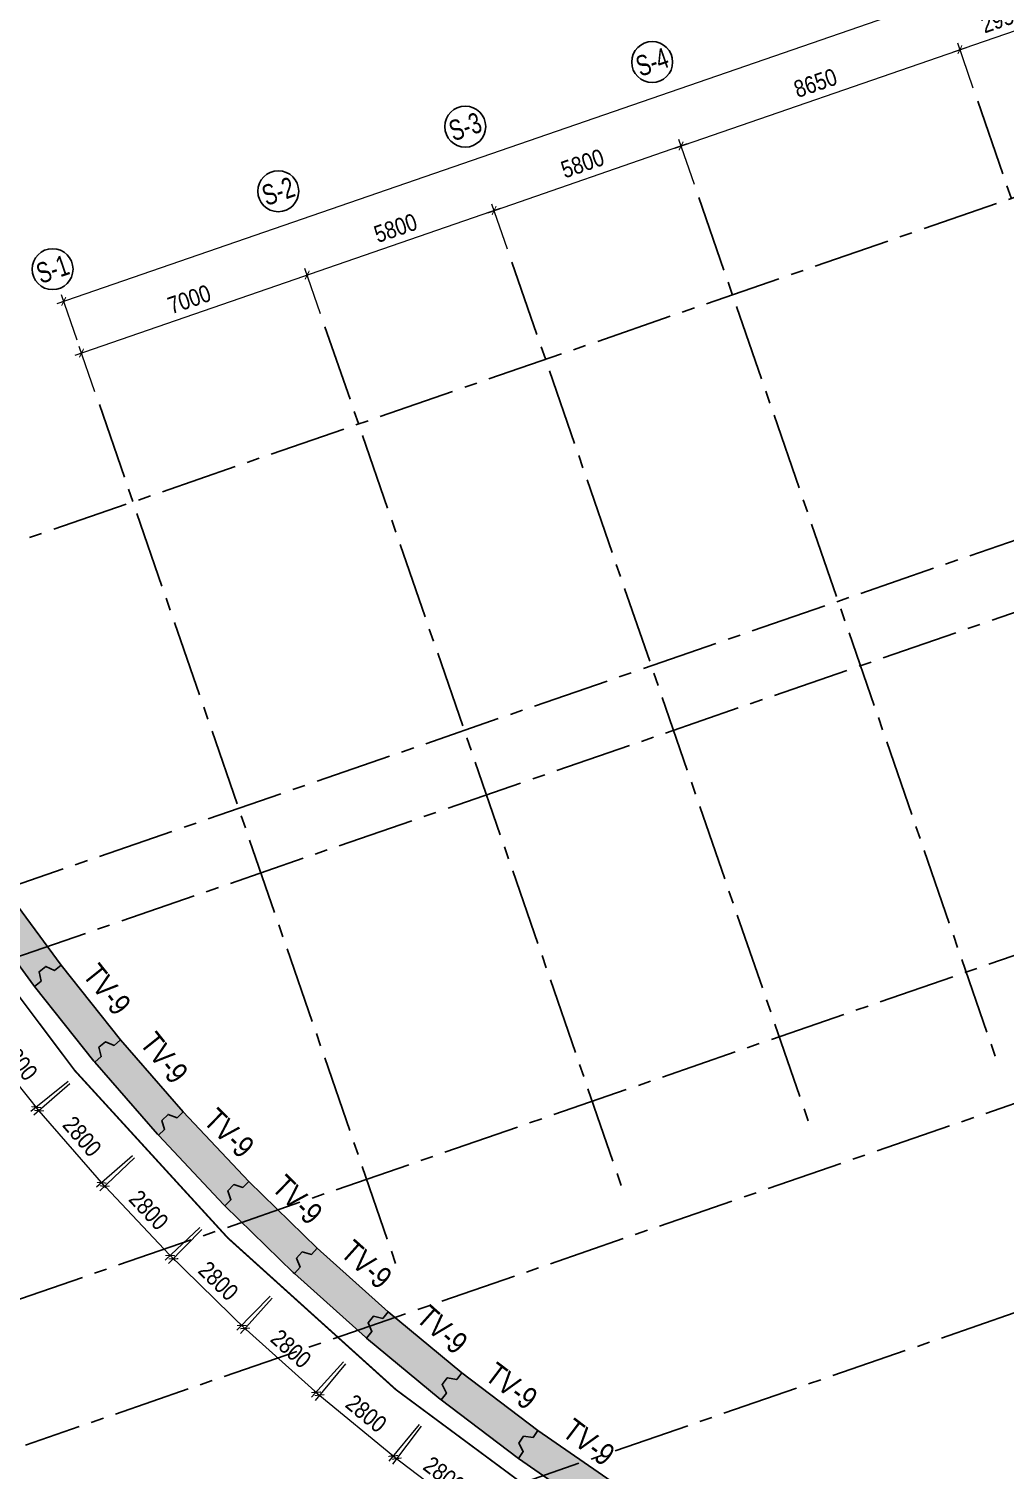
# Model space of a CAD drawing. Header units: millimetres. Extents: x 489377 to 1074388, y -818569 to -310551.
# Drawn here: x 517031 to 545663, y -389794 to -347553 of the extents above; entities that cross this region are included whole.
import ezdxf
from ezdxf.enums import TextEntityAlignment as Align
from ezdxf.xclip import XClip

# ---------------------------------------------------------------- set-up
doc = ezdxf.new("R2010")
doc.units = ezdxf.units.MM
doc.header["$LTSCALE"] = 100
doc.header["$XCLIPFRAME"] = 0
doc.header["$PDMODE"] = 32
doc.header["$PDSIZE"] = 2.5
for name, pattern in [('CENTER2', [1.125, 0.75, -0.125, 0.125, -0.125]), ('DASHDOT', [1, 0.5, -0.25, 0, -0.25]), ('DASHED', [4.5, 3, -1.5])]:
    doc.linetypes.add(name, pattern=pattern)
for name, color, linetype in [('ccu11-Dim', 8, 'Continuous'), ('ccu11-Khuat', 9, 'DASHED'), ('ccu12-Hatch', 250, 'Continuous'), ('ccu12-Truc', 13, 'CENTER2'), ('KT-Dim', 8, 'Continuous'), ('Xref_ST_MBDV Cot vach 30.7.2022$0$Xref_ST_MBDV Cot vach 30.7.2022|Xref_ST_MBDV Cot vach 30.7.2022|Xref_ST_MBDV Cot vach 30.7.2022|Xref_ST_MBDV Cot vach 30.7.2022|A-CORE-OTLN', 2, 'Continuous'), ('Xref_ST_MBDV Cot vach 30.7.2022$0$Xref_ST_MBDV Cot vach 30.7.2022|Xref_ST_MBDV Cot vach 30.7.2022|Xref_ST_MBDV Cot vach 30.7.2022|Xref_ST_MBDV Cot vach 30.7.2022|ccu12-Thay', 7, 'Continuous'), ('Xref_ST_MBDV Cot vach 30.7.2022|Xref_ST_MBDV Cot vach 30.7.2022|Xref_ST_MBDV Cot vach 30.7.2022|Xref_ST_MBDV Cot vach 30.7.2022|A-GRID-SYM', 50, 'Continuous')]:
    doc.layers.add(name, color=color, linetype=linetype)
doc.layers.add('ccu12-Tencaukien', color=9, linetype='Continuous', lineweight=15)
doc.styles.add('Arial', font='arial_0.ttf', dxfattribs={"width": 0.7})
doc.styles.add('Arial Narrow', font='ARIALN.TTF')
doc.styles.add('HBA-Text', font='GOTHIC.TTF')
doc.dimstyles.new('ccu12-200', dxfattribs={"dimscale": 200, "dimtxt": 2.5, "dimasz": 1, "dimexe": 1, "dimexo": 2, "dimgap": 1, "dimtad": 1, "dimdec": 0, "dimdsep": 46, "dimtxsty": 'Arial Narrow', "dimblk": 'ARCHTICK', "dimcen": -1, "dimdle": 1, "dimclrd": 256, "dimclre": 256, "dimclrt": 3, "dimadec": 0, "dimazin": 2, "dimtfac": 0.1, "dimtdec": 0, "dimtmove": 0, "dimatfit": 1, "dimldrblk": 'ARCHTICK', "dimfxl": 0, "dimtvp": 0.833333, "dimtolj": 1, "dimtzin": 12, "dimarcsym": 0})

# ---------------------------------------------------------------- blocks, each defined once
blk = doc.blocks.new('_ARCHTICK')
at = {"color": 0, "linetype": 'ByBlock', "const_width": 0.15}
blk.add_lwpolyline([(-0.5, -0.5), (0.5, 0.5)], dxfattribs=at)
blk = doc.blocks.new('*D200')
at = {"layer": 'ccu11-Dim', "lineweight": -2, "ltscale": 0.5, "transparency": 16777216}
for p, q in [((-102202, 18276), (-103134, 17237)), ((-100768, 15382), (-103149, 17520)), ((-100118, 16406), (-101050, 15367))]:
    blk.add_line(p, q, dxfattribs=at)
at = {"layer": 'Defpoints', "color": 0, "ltscale": 0.5, "transparency": 16777216}
for p in [(-101935, 18573), (-103000, 17386), (-99851, 16703)]:
    blk.add_point(p, dxfattribs=at)
at = {"layer": 'ccu11-Dim', "lineweight": -2, "ltscale": 0.5, "transparency": 16777216, "xscale": 200, "yscale": 200, "zscale": 200}
for p, rotation in [((-103000, 17386), 138.0940832896567), ((-100916, 15516), 318.0940832896567)]:
    blk.add_blockref('_ARCHTICK', p, dxfattribs=dict(at, rotation=rotation))
at = {"layer": 'ccu11-Dim', "color": 3, "ltscale": 0.5, "transparency": 16777216, "insert": (-101654, 16790), "char_height": 500, "attachment_point": 5, "rotation": 318.0941, "style": 'Arial Narrow', "bg_fill": 3, "box_fill_scale": 1.1, "bg_fill_color": 256, "bg_fill_true_color": 13158600, "bg_fill_transparency": 0}
blk.add_mtext('\\A1;2800', dxfattribs=at)
blk = doc.blocks.new('*D202')
at = {"layer": 'ccu11-Dim', "lineweight": -2, "ltscale": 0.5, "transparency": 16777216}
for p, q in [((-97834, 14518), (-98673, 13411)), ((-98712, 13691), (-96161, 11758)), ((-95603, 12827), (-96442, 11720))]:
    blk.add_line(p, q, dxfattribs=at)
at = {"layer": 'Defpoints', "color": 0, "ltscale": 0.5, "transparency": 16777216}
for p in [(-97592, 14837), (-95361, 13145), (-96321, 11879)]:
    blk.add_point(p, dxfattribs=at)
at = {"layer": 'ccu11-Dim', "lineweight": -2, "ltscale": 0.5, "transparency": 16777216, "xscale": 200, "yscale": 200, "zscale": 200}
for p, rotation in [((-98552, 13571), 142.8389913235544), ((-96321, 11879), 322.8389913235544)]:
    blk.add_blockref('_ARCHTICK', p, dxfattribs=dict(at, rotation=rotation))
at = {"layer": 'ccu11-Dim', "color": 3, "ltscale": 0.5, "transparency": 16777216, "insert": (-97161, 13088), "char_height": 500, "attachment_point": 5, "rotation": 322.839, "style": 'Arial Narrow', "bg_fill": 3, "box_fill_scale": 1.1, "bg_fill_color": 256, "bg_fill_true_color": 13158600, "bg_fill_transparency": 0}
blk.add_mtext('\\A1;2800', dxfattribs=at)
blk = doc.blocks.new('*D203')
at = {"layer": 'ccu11-Dim', "lineweight": -2, "ltscale": 0.5, "transparency": 16777216}
for p, q in [((-100057, 16351), (-100944, 15277)), ((-100971, 15559), (-98503, 13522)), ((-97898, 14569), (-98784, 13495))]:
    blk.add_line(p, q, dxfattribs=at)
at = {"layer": 'Defpoints', "color": 0, "ltscale": 0.5, "transparency": 16777216}
for p in [(-99803, 16660), (-97643, 14877), (-98657, 13649)]:
    blk.add_point(p, dxfattribs=at)
at = {"layer": 'ccu11-Dim', "lineweight": -2, "ltscale": 0.5, "transparency": 16777216, "xscale": 200, "yscale": 200, "zscale": 200}
for p, rotation in [((-100816, 15432), 140.4665265179107), ((-98657, 13649), 320.4665265179107)]:
    blk.add_blockref('_ARCHTICK', p, dxfattribs=dict(at, rotation=rotation))
at = {"layer": 'ccu11-Dim', "color": 3, "ltscale": 0.5, "transparency": 16777216, "insert": (-99447, 14892), "char_height": 500, "attachment_point": 5, "rotation": 320.4665, "style": 'Arial Narrow', "bg_fill": 3, "box_fill_scale": 1.1, "bg_fill_color": 256, "bg_fill_true_color": 13158600, "bg_fill_transparency": 0}
blk.add_mtext('\\A1;2800', dxfattribs=at)
blk = doc.blocks.new('GRID-SYM-flat-103')
at = {"layer": 'Xref_ST_MBDV Cot vach 30.7.2022|Xref_ST_MBDV Cot vach 30.7.2022|Xref_ST_MBDV Cot vach 30.7.2022|Xref_ST_MBDV Cot vach 30.7.2022|A-GRID-SYM'}
blk.add_circle((0, 0, 0), 900, dxfattribs=at)
at = {"layer": 'Xref_ST_MBDV Cot vach 30.7.2022|Xref_ST_MBDV Cot vach 30.7.2022|Xref_ST_MBDV Cot vach 30.7.2022|Xref_ST_MBDV Cot vach 30.7.2022|A-GRID-SYM', "style": 'HBA-Text'}
blk.add_attdef('GRID', text='', height=900, rotation=19.04714, dxfattribs=at).set_placement((0, 0, 0), align=Align.MIDDLE_CENTER)
blk = doc.blocks.new('*D134')
at = {"layer": 'Defpoints', "color": 0, "transparency": 16777216}
for p in [(1225615, -482186), (1226137, -483699), (1219520, -485983)]:
    blk.add_point(p, dxfattribs=at)
at = {"layer": 'KT-Dim', "lineweight": -2, "transparency": 16777216}
for p, q in [((1218809, -484536), (1225804, -482121)), ((1226007, -483320), (1225550, -481997)), ((1219390, -485605), (1218933, -484282))]:
    blk.add_line(p, q, dxfattribs=at)
at = {"layer": 'KT-Dim', "lineweight": -2, "transparency": 16777216, "xscale": 200, "yscale": 200, "zscale": 200}
for p, rotation in [((1225615, -482186), 19.04713796363415), ((1218998, -484471), 199.0471379636342)]:
    blk.add_blockref('_ARCHTICK', p, dxfattribs=dict(at, rotation=rotation))
at = {"layer": 'KT-Dim', "color": 3, "transparency": 16777216, "insert": (1222158, -482898), "char_height": 500, "attachment_point": 5, "rotation": 19.0471, "style": 'Arial Narrow'}
blk.add_mtext('\\A1;7000', dxfattribs=at)
blk = doc.blocks.new('*D135')
at = {"layer": 'Defpoints', "color": 0, "transparency": 16777216}
for p in [(1231097, -480293), (1231620, -481806), (1226137, -483699)]:
    blk.add_point(p, dxfattribs=at)
at = {"layer": 'KT-Dim', "lineweight": -2, "transparency": 16777216}
for p, q in [((1225426, -482251), (1231286, -480228)), ((1231489, -481428), (1231032, -480104)), ((1226007, -483320), (1225550, -481997))]:
    blk.add_line(p, q, dxfattribs=at)
at = {"layer": 'KT-Dim', "lineweight": -2, "transparency": 16777216, "xscale": 200, "yscale": 200, "zscale": 200}
for p, rotation in [((1231097, -480293), 19.04713796363415), ((1225615, -482186), 199.0471379636342)]:
    blk.add_blockref('_ARCHTICK', p, dxfattribs=dict(at, rotation=rotation))
at = {"layer": 'KT-Dim', "color": 3, "transparency": 16777216, "insert": (1228208, -480809), "char_height": 500, "attachment_point": 5, "rotation": 19.0471, "style": 'Arial Narrow'}
blk.add_mtext('\\A1;5800', dxfattribs=at)
blk = doc.blocks.new('*D136')
at = {"layer": 'Defpoints', "color": 0, "transparency": 16777216}
for p in [(1236580, -478401), (1237102, -479913), (1231620, -481806)]:
    blk.add_point(p, dxfattribs=at)
at = {"layer": 'KT-Dim', "lineweight": -2, "transparency": 16777216}
for p, q in [((1230908, -480359), (1236769, -478335)), ((1236971, -479535), (1236515, -478211)), ((1231489, -481428), (1231032, -480104))]:
    blk.add_line(p, q, dxfattribs=at)
at = {"layer": 'KT-Dim', "lineweight": -2, "transparency": 16777216, "xscale": 200, "yscale": 200, "zscale": 200}
for p, rotation in [((1236580, -478401), 19.04713796363415), ((1231097, -480293), 199.0471379636342)]:
    blk.add_blockref('_ARCHTICK', p, dxfattribs=dict(at, rotation=rotation))
at = {"layer": 'KT-Dim', "color": 3, "transparency": 16777216, "insert": (1233690, -478917), "char_height": 500, "attachment_point": 5, "rotation": 19.0471, "style": 'Arial Narrow'}
blk.add_mtext('\\A1;5800', dxfattribs=at)
blk = doc.blocks.new('*D137')
at = {"layer": 'Defpoints', "color": 0, "transparency": 16777216}
for p in [(1244756, -475578), (1245278, -477090), (1237102, -479913)]:
    blk.add_point(p, dxfattribs=at)
at = {"layer": 'KT-Dim', "lineweight": -2, "transparency": 16777216}
for p, q in [((1236391, -478466), (1244945, -475512)), ((1245148, -476712), (1244691, -475389)), ((1236971, -479535), (1236515, -478211))]:
    blk.add_line(p, q, dxfattribs=at)
at = {"layer": 'KT-Dim', "lineweight": -2, "transparency": 16777216, "xscale": 200, "yscale": 200, "zscale": 200}
for p, rotation in [((1244756, -475578), 19.04713796363415), ((1236580, -478401), 199.0471379636342)]:
    blk.add_blockref('_ARCHTICK', p, dxfattribs=dict(at, rotation=rotation))
at = {"layer": 'KT-Dim', "color": 3, "transparency": 16777216, "insert": (1240519, -476559), "char_height": 500, "attachment_point": 5, "rotation": 19.0471, "style": 'Arial Narrow'}
blk.add_mtext('\\A1;8650', dxfattribs=at)
blk = doc.blocks.new('*D138')
at = {"layer": 'Defpoints', "color": 0, "transparency": 16777216}
for p in [(1247545, -474615), (1248067, -476127), (1245278, -477090)]:
    blk.add_point(p, dxfattribs=at)
at = {"layer": 'KT-Dim', "lineweight": -2, "transparency": 16777216}
for p, q in [((1244567, -475643), (1247734, -474550)), ((1247936, -475749), (1247479, -474426)), ((1245148, -476712), (1244691, -475389))]:
    blk.add_line(p, q, dxfattribs=at)
at = {"layer": 'KT-Dim', "lineweight": -2, "transparency": 16777216, "xscale": 200, "yscale": 200, "zscale": 200}
for p, rotation in [((1247545, -474615), 19.04713796363415), ((1244756, -475578), 199.0471379636342)]:
    blk.add_blockref('_ARCHTICK', p, dxfattribs=dict(at, rotation=rotation))
at = {"layer": 'KT-Dim', "color": 3, "transparency": 16777216, "insert": (1246002, -474666), "char_height": 500, "attachment_point": 5, "rotation": 19.0471, "style": 'Arial Narrow'}
blk.add_mtext('\\A1;2950', dxfattribs=at)
blk = doc.blocks.new('*D150')
at = {"layer": 'Defpoints', "color": 0, "ltscale": 0.5, "transparency": 16777216}
for p in [(1217353, -516476), (1215841, -516998), (1219246, -521959)]:
    blk.add_point(p, dxfattribs=at)
at = {"layer": 'KT-Dim', "lineweight": -2, "ltscale": 0.5, "transparency": 16777216}
for p, q in [((1216975, -516607), (1215652, -517064)), ((1217799, -522670), (1215775, -516809)), ((1218868, -522089), (1217544, -522546))]:
    blk.add_line(p, q, dxfattribs=at)
at = {"layer": 'KT-Dim', "lineweight": -2, "ltscale": 0.5, "transparency": 16777216, "xscale": 200, "yscale": 200, "zscale": 200}
for p, rotation in [((1215841, -516998), 109.0471379641783), ((1217733, -522481), 289.0471379641783)]:
    blk.add_blockref('_ARCHTICK', p, dxfattribs=dict(at, rotation=rotation))
at = {"layer": 'KT-Dim', "color": 3, "ltscale": 0.5, "transparency": 16777216, "insert": (1217217, -519591), "char_height": 500, "attachment_point": 5, "rotation": 289.0471, "style": 'Arial Narrow'}
blk.add_mtext('\\A1;5800', dxfattribs=at)
blk = doc.blocks.new('*D156')
at = {"layer": 'Defpoints', "color": 0, "transparency": 16777216}
for p in [(1273229, -464054), (1273752, -465567), (1218998, -484471)]:
    blk.add_point(p, dxfattribs=at)
at = {"layer": 'KT-Dim', "lineweight": -2, "transparency": 16777216}
for p, q in [((1218287, -483023), (1273419, -463989)), ((1273621, -465189), (1273164, -463865)), ((1218868, -484092), (1218411, -482769))]:
    blk.add_line(p, q, dxfattribs=at)
at = {"layer": 'KT-Dim', "lineweight": -2, "transparency": 16777216, "xscale": 200, "yscale": 200, "zscale": 200}
for p, rotation in [((1273229, -464054), 19.04771637789179), ((1218476, -482958), 199.0477163778918)]:
    blk.add_blockref('_ARCHTICK', p, dxfattribs=dict(at, rotation=rotation))
at = {"layer": 'KT-Dim', "color": 3, "transparency": 16777216, "insert": (1245704, -473076), "char_height": 500, "attachment_point": 5, "rotation": 19.0477, "style": 'Arial Narrow'}
blk.add_mtext('\\A1;57925', dxfattribs=at)
blk = doc.blocks.new('*D181')
at = {"layer": 'ccu11-Dim', "lineweight": -2, "ltscale": 0.5, "transparency": 16777216}
for p, q in [((-109934, 26807), (-111026, 25934)), ((-108998, 23715), (-110995, 26216)), ((-108187, 24619), (-109279, 23746))]:
    blk.add_line(p, q, dxfattribs=at)
at = {"layer": 'Defpoints', "color": 0, "ltscale": 0.5, "transparency": 16777216}
for p in [(-109621, 27056), (-110870, 26059), (-107874, 24868)]:
    blk.add_point(p, dxfattribs=at)
at = {"layer": 'ccu11-Dim', "lineweight": -2, "ltscale": 0.5, "transparency": 16777216, "xscale": 200, "yscale": 200, "zscale": 200}
for p, rotation in [((-110870, 26059), 128.604542449953), ((-109123, 23871), 308.604542449953)]:
    blk.add_blockref('_ARCHTICK', p, dxfattribs=dict(at, rotation=rotation))
at = {"layer": 'ccu11-Dim', "color": 3, "ltscale": 0.5, "transparency": 16777216, "insert": (-109641, 25249), "char_height": 500, "attachment_point": 5, "rotation": 308.6045, "style": 'Arial Narrow', "bg_fill": 3, "box_fill_scale": 1.1, "bg_fill_color": 256, "bg_fill_true_color": 13158600, "bg_fill_transparency": 0}
blk.add_mtext('\\A1;2800', dxfattribs=at)
blk = doc.blocks.new('*D182')
at = {"layer": 'ccu11-Dim', "lineweight": -2, "ltscale": 0.5, "transparency": 16777216}
for p, q in [((-108135, 24556), (-109192, 23638)), ((-107073, 21504), (-109172, 23920)), ((-106299, 22442), (-107356, 21524))]:
    blk.add_line(p, q, dxfattribs=at)
at = {"layer": 'Defpoints', "color": 0, "ltscale": 0.5, "transparency": 16777216}
for p in [(-107833, 24818), (-109041, 23769), (-105997, 22704)]:
    blk.add_point(p, dxfattribs=at)
at = {"layer": 'ccu11-Dim', "lineweight": -2, "ltscale": 0.5, "transparency": 16777216, "xscale": 200, "yscale": 200, "zscale": 200}
for p, rotation in [((-109041, 23769), 130.9768912327281), ((-107205, 21655), 310.9768912327281)]:
    blk.add_blockref('_ARCHTICK', p, dxfattribs=dict(at, rotation=rotation))
at = {"layer": 'ccu11-Dim', "color": 3, "ltscale": 0.5, "transparency": 16777216, "insert": (-107779, 23011), "char_height": 500, "attachment_point": 5, "rotation": 310.9769, "style": 'Arial Narrow', "bg_fill": 3, "box_fill_scale": 1.1, "bg_fill_color": 256, "bg_fill_true_color": 13158600, "bg_fill_transparency": 0}
blk.add_mtext('\\A1;2800', dxfattribs=at)
blk = doc.blocks.new('*D183')
at = {"layer": 'ccu11-Dim', "lineweight": -2, "ltscale": 0.5, "transparency": 16777216}
for p, q in [((-106245, 22381), (-107262, 21421)), ((-105057, 19377), (-107253, 21704)), ((-104323, 20345), (-105340, 19385))]:
    blk.add_line(p, q, dxfattribs=at)
at = {"layer": 'Defpoints', "color": 0, "ltscale": 0.5, "transparency": 16777216}
for p in [(-105954, 22655), (-107116, 21558), (-104032, 20619)]:
    blk.add_point(p, dxfattribs=at)
at = {"layer": 'ccu11-Dim', "lineweight": -2, "ltscale": 0.5, "transparency": 16777216, "xscale": 200, "yscale": 200, "zscale": 200}
for p, rotation in [((-107116, 21558), 133.3492648393513), ((-105194, 19522), 313.3492648393512)]:
    blk.add_blockref('_ARCHTICK', p, dxfattribs=dict(at, rotation=rotation))
at = {"layer": 'ccu11-Dim', "color": 3, "ltscale": 0.5, "transparency": 16777216, "insert": (-105824, 20853), "char_height": 500, "attachment_point": 5, "rotation": 313.3493, "style": 'Arial Narrow', "bg_fill": 3, "box_fill_scale": 1.1, "bg_fill_color": 256, "bg_fill_true_color": 13158600, "bg_fill_transparency": 0}
blk.add_mtext('\\A1;2800', dxfattribs=at)
blk = doc.blocks.new('*D184')
at = {"layer": 'ccu11-Dim', "lineweight": -2, "ltscale": 0.5, "transparency": 16777216}
for p, q in [((-104266, 20286), (-105242, 19285)), ((-102955, 17334), (-105246, 19568)), ((-102261, 18332), (-103237, 17331))]:
    blk.add_line(p, q, dxfattribs=at)
at = {"layer": 'Defpoints', "color": 0, "ltscale": 0.5, "transparency": 16777216}
for p in [(-103987, 20573), (-105102, 19429), (-101982, 18618)]:
    blk.add_point(p, dxfattribs=at)
at = {"layer": 'ccu11-Dim', "lineweight": -2, "ltscale": 0.5, "transparency": 16777216, "xscale": 200, "yscale": 200, "zscale": 200}
for p, rotation in [((-105102, 19429), 135.7216624558483), ((-103098, 17474), 315.7216624558483)]:
    blk.add_blockref('_ARCHTICK', p, dxfattribs=dict(at, rotation=rotation))
at = {"layer": 'ccu11-Dim', "color": 3, "ltscale": 0.5, "transparency": 16777216, "insert": (-103782, 18777), "char_height": 500, "attachment_point": 5, "rotation": 315.7217, "style": 'Arial Narrow', "bg_fill": 3, "box_fill_scale": 1.1, "bg_fill_color": 256, "bg_fill_true_color": 13158600, "bg_fill_transparency": 0}
blk.add_mtext('\\A1;2800', dxfattribs=at)
blk = doc.blocks.new('Grid-ST-flat-3')
at = {"layer": 'ccu12-Truc', "ltscale": 30}
for p, q in [((366190.8, -37861.7, 0.1), (297619.6, -61535.8, 0.1)), ((333736.2, -45875.4, 0.1), (342463.5, -71153.7, 0.1)), ((325559.8, -48698.2, 0.1), (334287.1, -73976.6, 0.1)), ((320077.4, -50591.1, 0.1), (328804.6, -75869.4, 0.1)), ((314594.9, -52483.9, 0.1), (323322.2, -77762.2, 0.1)), ((348389.9, -54057.7, 0.1), (300719.9, -70515.7, 0.1)), ((307978.2, -54768.3, 0.1), (316705.4, -80046.6, 0.1)), ((349042.6, -55948.2, 0.1), (301372.6, -72406.2, 0.1)), ((374382.1, -61587.5, 0.1), (305810.9, -85261.6, 0.1)), ((352142.8, -64928.1, 0.1), (304472.8, -81386.1, 0.1)), ((376274.9, -67070, 0.1), (307703.7, -90744, 0.1))]:
    blk.add_line(p, q, dxfattribs=at)
at = {"layer": 'KT-Dim'}
ref = blk.add_blockref('GRID-SYM-flat-103', (324189.2, -44728.3, 0.1), dxfattribs=dict(at, xscale=0.6666666666666666, yscale=0.6666666666666666, zscale=0.6666666666666666))
ref.add_attrib('GRID', 'S-4', dxfattribs={"layer": 'Xref_ST_MBDV Cot vach 30.7.2022|Xref_ST_MBDV Cot vach 30.7.2022|Xref_ST_MBDV Cot vach 30.7.2022|Xref_ST_MBDV Cot vach 30.7.2022|A-GRID-SYM', "height": 600, "rotation": 19, "style": 'HBA-Text', "width": 0.75}).set_placement((324189.2, -44728.3, 0.1), align=Align.MIDDLE_CENTER)
ref = blk.add_blockref('GRID-SYM-flat-103', (318706.7, -46621.1, 0.1), dxfattribs=dict(at, xscale=0.6666666666666666, yscale=0.6666666666666666, zscale=0.6666666666666666))
ref.add_attrib('GRID', 'S-3', dxfattribs={"layer": 'Xref_ST_MBDV Cot vach 30.7.2022|Xref_ST_MBDV Cot vach 30.7.2022|Xref_ST_MBDV Cot vach 30.7.2022|Xref_ST_MBDV Cot vach 30.7.2022|A-GRID-SYM', "height": 600, "rotation": 19, "style": 'HBA-Text', "width": 0.75}).set_placement((318706.7, -46621.1, 0.1), align=Align.MIDDLE_CENTER)
ref = blk.add_blockref('GRID-SYM-flat-103', (313224.3, -48513.9, 0.1), dxfattribs=dict(at, xscale=0.6666666666666666, yscale=0.6666666666666666, zscale=0.6666666666666666))
ref.add_attrib('GRID', 'S-2', dxfattribs={"layer": 'Xref_ST_MBDV Cot vach 30.7.2022|Xref_ST_MBDV Cot vach 30.7.2022|Xref_ST_MBDV Cot vach 30.7.2022|Xref_ST_MBDV Cot vach 30.7.2022|A-GRID-SYM', "height": 600, "rotation": 19.04714, "style": 'HBA-Text', "width": 0.75}).set_placement((313224.3, -48513.9, 0.1), align=Align.MIDDLE_CENTER)
ref = blk.add_blockref('GRID-SYM-flat-103', (306607.5, -50798.3, 0.1), dxfattribs=dict(at, xscale=0.6666666666666666, yscale=0.6666666666666666, zscale=0.6666666666666666))
ref.add_attrib('GRID', 'S-1', dxfattribs={"layer": 'Xref_ST_MBDV Cot vach 30.7.2022|Xref_ST_MBDV Cot vach 30.7.2022|Xref_ST_MBDV Cot vach 30.7.2022|Xref_ST_MBDV Cot vach 30.7.2022|A-GRID-SYM', "height": 600, "rotation": 19, "style": 'HBA-Text', "width": 0.75}).set_placement((306607.5, -50798.3, 0.1), align=Align.MIDDLE_CENTER)
for base, p1, p2, angle, picture, middle in [((361687.3, -32839.4, 0.1), (307456.2, -53255.8, 0.1), (362209.6, -34352.3, 0.1), 19.04772, '*D156', (334162.1, -41861.1, 0.1)), ((336002.6, -43400.2, 0.1), (333736.2, -45875.4, 0.1), (336524.7, -44912.6, 0.1), 19.04714, '*D138', (334459.7, -43451.2, 0.1)), ((333214.1, -44363, 0.1), (325559.8, -48698.2, 0.1), (333736.2, -45875.4, 0.1), 19.04714, '*D137', (328977.3, -45344, 0.1)), ((325037.7, -47185.8, 0.1), (320077.4, -50591.1, 0.1), (325559.8, -48698.2, 0.1), 19.04714, '*D136', (322147.8, -47701.9, 0.1)), ((319555.2, -49078.7, 0.1), (314594.9, -52483.9, 0.1), (320077.4, -50591.1, 0.1), 19.04714, '*D135', (316665.4, -49594.7, 0.1)), ((314072.8, -50971.5, 0.1), (307978.2, -54768.3, 0.1), (314594.9, -52483.9, 0.1), 19.04714, '*D134', (310615.8, -51683.3, 0.1))]:
    dim = blk.add_linear_dim(base=base, p1=p1, p2=p2, angle=angle, dimstyle='ccu12-200', dxfattribs=at)
    dim.commit()
    dim.dimension.update_dxf_attribs({"geometry": picture, "text_midpoint": middle, "insert": (-911542.2, 431214.7)})
at = {"layer": 'KT-Dim', "ltscale": 0.5}
dim = blk.add_linear_dim(base=(304298.5, -85783.7, 0.1), p1=(307703.7, -90744, 0.1), p2=(305810.9, -85261.6, 0.1), angle=109.04714, dimstyle='ccu12-200', override={"dimtmove": 1}, dxfattribs=at)
dim.commit()
dim.dimension.update_dxf_attribs({"geometry": '*D150', "text_midpoint": (305675.2, -88376.4, 0.1), "insert": (-911542.2, 431214.7)})
blk = doc.blocks.new('220908_DWall Plan')
at = {"layer": 'Xref_ST_MBDV Cot vach 30.7.2022$0$Xref_ST_MBDV Cot vach 30.7.2022|Xref_ST_MBDV Cot vach 30.7.2022|Xref_ST_MBDV Cot vach 30.7.2022|Xref_ST_MBDV Cot vach 30.7.2022|ccu12-Thay', "ltscale": 10}
for points in [[(-109178.4, 27409.9), (-108983.2, 27565.8), (-109041.5, 27839.3), (-108846, 27995.4), (-108592.2, 27877.9), (-108396.9, 28033.8)], [(-107404.9, 25189.9), (-107216.3, 25353.8), (-107285.9, 25624.7), (-107097, 25788.7), (-106838.5, 25681.9), (-106649.9, 25845.7)], [(-105541, 23045.3), (-105359.3, 23216.8), (-105440.1, 23484.6), (-105258.1, 23656.3), (-104995.5, 23560.3), (-104813.8, 23731.8)], [(-103589.9, 20979.7), (-103415.5, 21158.6), (-103507.3, 21422.8), (-103332.6, 21601.9), (-103066.2, 21516.8), (-102891.7, 21695.7)], [(-101555, 18996.6), (-101388.1, 19182.5), (-101490.8, 19442.7), (-101323.7, 19628.9), (-101053.9, 19554.9), (-100887.1, 19740.8)], [(-99439.7, 17099.4), (-99280.7, 17292.1), (-99394, 17547.8), (-99234.8, 17740.8), (-98962.2, 17678), (-98803.2, 17870.7)], [(-97247.7, 15291.5), (-97096.8, 15490.6), (-97220.6, 15741.4), (-97069.5, 15940.7), (-96794.6, 15889.3), (-96643.7, 16088.4)], [(-94982.8, 13575.8), (-94840.3, 13781), (-94974.3, 14026.4), (-94831.6, 14231.9), (-94554.8, 14191.9), (-94412.2, 14397.1)]]:
    blk.add_lwpolyline(points, dxfattribs=at)
at = {"layer": 'ccu12-Tencaukien', "color": 2, "style": 'Arial', "width": 0.8}
for rotation, p in [(308.60454, (-107297.8, 27119.9)), (308.60454, (-105622.5, 25115.8)), (315.72166, (-103691.6, 22879)), (315.72166, (-101687.8, 20925)), (322.83899, (-93113.3, 13795.1))]:
    blk.add_text('TV-9', height=650, rotation=rotation, dxfattribs=at).set_placement(p, align=Align.CENTER)
at = {"layer": 'ccu11-Dim', "ltscale": 0.5}
for base, p1, p2, angle, picture, middle in [((-103000.2, 17386.2), (-99850.9, 16703.3), (-101934.7, 18573.4), 138.09408, '*D200', (-101654.2, 16789.9)), ((-96320.7, 11879.2), (-97592.4, 14836.8), (-95361, 13145.4), 322.83899, '*D202', (-97161.4, 13087.7))]:
    dim = blk.add_linear_dim(base=base, p1=p1, p2=p2, angle=angle, dimstyle='ccu12-200', override={"dimzin": 0, "dimfxl": 150, "dimtfill": 1}, dxfattribs=at)
    dim.commit()
    dim.dimension.update_dxf_attribs({"geometry": picture, "text_midpoint": middle})
at = {"layer": 'ccu12-Tencaukien', "color": 2, "style": 'Arial', "width": 0.8}
for rotation, p in [(318.09408, (-99652.3, 19020.7)), (322.83899, (-95378.8, 15439.5))]:
    blk.add_text('TV-9', height=650, rotation=rotation, dxfattribs=at).set_placement(p, align=Align.CENTER)
at = {"layer": 'ccu11-Dim', "ltscale": 0.5}
dim = blk.add_linear_dim(base=(-98656.8, 13649.2), p1=(-99802.6, 16659.7), p2=(-97643.1, 14877.4), angle=320.46653, dimstyle='ccu12-200', override={"dimzin": 0, "dimfxl": 150, "dimtfill": 1}, dxfattribs=at)
dim.commit()
dim.dimension.update_dxf_attribs({"geometry": '*D203', "text_midpoint": (-99446.7, 14891.5)})
at = {"layer": 'ccu12-Hatch', "ltscale": 0.5}
h = blk.add_hatch(dxfattribs=at)
h.set_pattern_fill('VATLIEU04', color=256, scale=50, pattern_type=2)
h.set_pattern_definition([(50, (-626373.33, 223416.3), (358.63009, -31.37607), [37.5, -412.5]), (355, (-626373.33, 223416.3), (-69.37567, 376.09607), [30, -330]), (100.4514, (-626343.45, 223413.7), (289.25469, 344.71977), [31.8701, -350.57106]), (46.1842, (-626373.33, 223516.3), (533.62052, -82.7595), [56.25, -618.75]), (96.6356, (-626328.87, 223509.4), (467.33135, 487.05894), [47.80514, -525.8565]), (351.1842, (-626373.33, 223516.3), (467.33097, 487.0593), [45, -495]), (21, (-626323.33, 223491.3), (298.45353, -201.30945), [37.5, -412.5]), (326, (-626323.33, 223491.3), (121.65767, 362.57502), [30, -330]), (71.4514, (-626298.46, 223474.54), (420.11131, 161.26525), [31.8701, -350.57106]), (37.5, (-626373.33, 223416.31), (6.079928, 166.446927), [0, -326, 0, -335, 0, -331.25]), (7.5, (-626373.33, 223416.31), (131.53477, 197.205856), [0, -191, 0, -318.5, 0, -126.25]), (327.5, (-626484.83, 223416.31), (266.911218, -11.277436), [0, -125, 0, -390, 0, -517.5]), (317.5, (-626534.83, 223416.31), (291.593085, 50.05249), [0, -162.5, 0, -259, 0, -367.5]), (45, (-626373.33, 223416.31), (-150.26019, 150.26019), []), (45, (-626373.33, 223477.56), (-150.26019, 150.26019), [])])
h.paths.add_polyline_path([(-122510.4, 58795.4), (-122033.7, 56036.3), (-122025.8, 55995.6), (-121435.2, 53258.6), (-121425.6, 53218.3), (-120722.3, 50508.1), (-120711, 50468.2), (-119896.1, 47789.5), (-119883.2, 47750.1), (-118958, 45107.4), (-118943.5, 45068.6), (-117909.8, 42466.4), (-117893.7, 42428.3), (-116753.1, 39871.1), (-116735.4, 39833.7), (-115489.9, 37325.9), (-115470.4, 37288.7), (-113949.2, 34524), (-113926.1, 34484.2), (-112465, 32095.7), (-112442.4, 32060.3), (-110882.3, 29735.2), (-110858.5, 29701.3), (-109203.6, 27442.8), (-109178.4, 27409.9), (-107431.4, 25221.8), (-107404.9, 25189.9), (-105568.8, 23076), (-105541, 23045.3), (-103618.9, 21009.2), (-103589.9, 20979.7), (-101585.2, 19024.9), (-101555, 18996.6), (-99471.1, 17126.5), (-99439.7, 17099.4), (-97280.2, 15317.2), (-97247.7, 15291.5), (-95016.3, 13600.1), (-94982.8, 13575.8), (-92683.3, 11978.3), (-92648.8, 11955.3), (-90285.1, 10454.4), (-90249.7, 10432.9), (-87825.9, 9031.1), (-87789.6, 9011.1), (-85309.8, 7710.8), (-85272.8, 7692.3), (-82741.3, 6495.8), (-82703.5, 6478.9), (-80124.7, 5388.2), (-80086.2, 5372.8), (-77464.5, 4389.8), (-77425.4, 4376.1), (-74765.2, 3502.4), (-74725.6, 3490.3), (-72031.5, 2727.6), (-71991.4, 2717.1), (-69268, 2066.5), (-69227.6, 2057.8), (-66479.6, 1520.5), (-66438.8, 1513.4), (-63670.9, 1090.4), (-63637.2, 1085.8), (-60856.6, 757.2), (-60844.4, 755.8), (-41353.3, -1307), (0, 0), (5993.1, 7667.3), (-23501.3, 144497.8), (-27624.7, 160190.9), (-41845.5, 164209.2), (-48082.3, 159482.1), (-71537, 141587.6), (-77499.2, 137277.8), (-78971.4, 133992.6), (-83075.5, 131026), (-86656.7, 130658.3), (-88925.9, 129018), (-91195.2, 127377.7), (-93464.4, 125737.4), (-93470.8, 125732.8), (-95729.2, 124077.6), (-95757.8, 124056), (-97965.7, 122333.9), (-98004.3, 122302.4), (-100138.8, 120490.2), (-100176.1, 120457.1), (-102233.4, 118557.8), (-102269.3, 118523.2), (-104245.9, 116540.1), (-104280.4, 116504.1), (-106173, 114440.6), (-106205.9, 114403.1), (-108011.2, 112262.8), (-108042.5, 112224.1), (-109757.4, 110010.7), (-109787.1, 109970.7), (-111408.7, 107688), (-111436.7, 107646.8), (-112962, 105298.7), (-112988.3, 105256.4), (-114414.8, 102847), (-114439.3, 102803.6), (-115764.6, 100337.1), (-115787.3, 100292.7), (-117009, 97773.3), (-117029.8, 97728.1), (-118145.9, 95160.1), (-118164.8, 95114), (-119173.3, 92501.9), (-119190.2, 92455.1), (-120089.4, 89803.4), (-120104.4, 89755.9), (-120892.7, 87069.1), (-120905.8, 87021), (-121581.8, 84303.9), (-121592.9, 84255.3), (-122155.5, 81512.4), (-122164.5, 81463.4), (-122612.8, 78699.5), (-122619.8, 78650.1), (-122952.9, 75870), (-122957.9, 75820.4), (-123175.3, 73028.9), (-123178.2, 72978.7), (-123278.4, 70180.4), (-123279.1, 70131.9), (-123266, 67331.9), (-123264.7, 67281.1), (-123132.9, 64484.2), (-123130.1, 64443.1), (-122883.3, 61654), (-122878.8, 61612.8), (-122516.6, 58836.3)])
h.paths.add_polyline_path([(-24474.2, 144265.3), (-28446.7, 159384), (-41638.3, 163111.5), (-47477, 158686.1), (-70940.7, 140784.7), (-76696.2, 136624.4), (-78168.4, 133339.2), (-82706.9, 130058.6), (-86288, 129690.9), (-88340.1, 128207.6), (-88223, 128045.5), (-90492.2, 126405.2), (-92761.4, 124764.9), (-95019.8, 123109.7), (-97227.7, 121387.7), (-99362.1, 119575.4), (-101419.4, 117676.1), (-103396, 115692.9), (-105288.6, 113629.4), (-107093.9, 111489.1), (-108808.8, 109275.7), (-110430.4, 106993.1), (-111955.7, 104645), (-113382.2, 102235.7), (-114707.5, 99769.1), (-115929.2, 97249.7), (-117045.3, 94681.8), (-118053.8, 92069.7), (-118953, 89418), (-119741.3, 86731.3), (-120417.3, 84014.1), (-120980, 81271.2), (-121428.3, 78507.4), (-121761.5, 75727.3), (-121978.9, 72935.7), (-122079.1, 70137.5), (-122066, 67337.5), (-121934.3, 64540.6), (-122134, 64531.2), (-121887.2, 61742.1), (-121525, 58965.6), (-121048.3, 56206.5), (-120457.7, 53469.5), (-119754.3, 50759.3), (-118939.4, 48080.5), (-118014.2, 45437.8), (-116980.4, 42835.6), (-115839.8, 40278.5), (-114594.3, 37770.7), (-113073.1, 35006), (-111612, 32617.5), (-110051.9, 30292.4), (-108396.9, 28033.8), (-106649.9, 25845.7), (-104813.8, 23731.8), (-102891.7, 21695.7), (-100887.1, 19740.8), (-98803.2, 17870.7), (-96643.7, 16088.4), (-94412.2, 14397.1), (-92112.7, 12799.5), (-89749, 11298.5), (-87325.2, 9896.7), (-84845.4, 8596.4), (-82314, 7399.9), (-79735.1, 6309.2), (-77113.4, 5326.2), (-74453.2, 4452.5), (-71759.1, 3689.8), (-69035.7, 3039.2), (-66287.7, 2501.9), (-63519.8, 2078.9), (-60739.2, 1750.2), (-41316.3, -305.3), (-499.5, 984.7), (4916.9, 7914.3)], flags=16)
at = {"layer": 'Xref_ST_MBDV Cot vach 30.7.2022$0$Xref_ST_MBDV Cot vach 30.7.2022|Xref_ST_MBDV Cot vach 30.7.2022|Xref_ST_MBDV Cot vach 30.7.2022|Xref_ST_MBDV Cot vach 30.7.2022|A-CORE-OTLN', "color": 6}
for points in [[(-110858.5, 29701.3), (-109203.6, 27442.8), (-109178.4, 27409.9), (-107431.4, 25221.8), (-107404.9, 25189.9), (-105568.8, 23076), (-105541, 23045.3), (-103618.9, 21009.2), (-103589.9, 20979.7), (-101585.2, 19024.9), (-101555, 18996.6), (-99471.1, 17126.5), (-99439.7, 17099.4), (-97280.2, 15317.2), (-97247.7, 15291.5), (-95016.3, 13600.1), (-94982.8, 13575.8), (-92683.3, 11978.3)], [(-121048.3, 56206.5), (-120457.7, 53469.5), (-119754.3, 50759.3), (-118939.4, 48080.5), (-118014.2, 45437.8), (-116980.4, 42835.6), (-115839.8, 40278.5), (-114594.3, 37770.7), (-113073.1, 35006), (-111612, 32617.5), (-110051.9, 30292.4), (-108396.9, 28033.8), (-106649.9, 25845.7), (-104813.8, 23731.8), (-102891.7, 21695.7), (-100887.1, 19740.8), (-98803.2, 17870.7), (-96643.7, 16088.4), (-94412.2, 14397.1), (-92112.7, 12799.5)]]:
    blk.add_lwpolyline(points, dxfattribs=at)
blk.add_blockref('Grid-ST-flat-3', (-415251.1, 99227.9, 0.1))
at = {"layer": 'ccu12-Tencaukien', "color": 2, "style": 'Arial', "width": 0.8}
blk.add_text('TV-9', height=650, rotation=318.09408, dxfattribs=at).set_placement((-97430.5, 17110), align=Align.CENTER)
at = {"layer": 'ccu11-Dim', "ltscale": 0.5}
dim = blk.add_linear_dim(base=(-110870.1, 26059.2), p1=(-107874.1, 24868.3), p2=(-109621.1, 27056.4), angle=128.60454, dimstyle='ccu12-200', override={"dimzin": 0, "dimfxl": 150, "dimtfill": 1}, dxfattribs=at)
dim.commit()
dim.dimension.update_dxf_attribs({"geometry": '*D181', "text_midpoint": (-109640.7, 25249.2)})
dim = blk.add_linear_dim(base=(-109040.7, 23769.1), p1=(-105997.1, 22704), p2=(-107833.2, 24817.9), angle=130.97689, dimstyle='ccu12-200', override={"dimzin": 0, "dimfxl": 150, "dimtfill": 1}, dxfattribs=at)
dim.commit()
dim.dimension.update_dxf_attribs({"geometry": '*D182', "text_midpoint": (-107778.9, 23010.7)})
dim = blk.add_linear_dim(base=(-107116.2, 21558.3), p1=(-104031.9, 20619.4), p2=(-105953.9, 22655.5), angle=133.34926, dimstyle='ccu12-200', override={"dimzin": 0, "dimfxl": 150, "dimtfill": 1}, dxfattribs=at)
dim.commit()
dim.dimension.update_dxf_attribs({"geometry": '*D183', "text_midpoint": (-105824.1, 20852.8)})
dim = blk.add_linear_dim(base=(-105102.4, 19428.6), p1=(-101981.9, 18618), p2=(-103986.6, 20572.8), angle=135.72166, dimstyle='ccu12-200', override={"dimzin": 0, "dimfxl": 150, "dimtfill": 1}, dxfattribs=at)
dim.commit()
dim.dimension.update_dxf_attribs({"geometry": '*D184', "text_midpoint": (-103782.2, 18777.2)})
at = {"layer": 'ccu11-Khuat', "color": 1, "linetype": 'DASHDOT', "ltscale": 18, "const_width": 50}
blk.add_lwpolyline([(-22987.3, 144613.5), (-28513.5, 165720.5), (-36919.6, 168632.9), (-48422.9, 159930), (-71888.3, 142059.8), (-95520.4, 125009, 0.6850113), (-62310.1, 364.4), (-41523.2, -1853.9), (126.4, -574.1), (6443.7, 7493.4), (-22987.3, 144613.5)], format="xyb", close=True, dxfattribs=at)

msp = doc.modelspace()

# ---------------------------------------------------------------- block references
at = {"layer": 'ccu12-Tencaukien'}
ref = msp.add_blockref('220908_DWall Plan', (626373, -403026), dxfattribs=at)
XClip(ref).set_block_clipping_path([(-131661.2359303688, -22322.732380681), (12318.7632058876, 92474.8859781274)])

doc.saveas('drawing.dxf')
